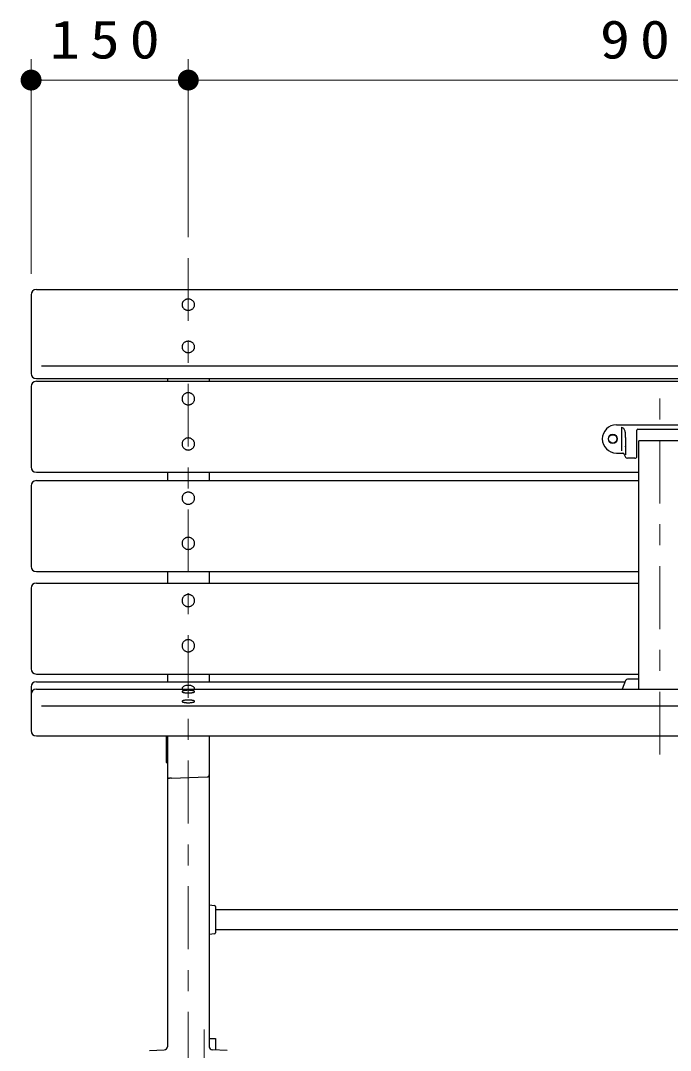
# Model space of a CAD drawing. Units: millimetres on the paper, scale 1:20. Extents: x -365 to 0, y 0 to 257.
# Drawn here: x -284.47 to -253.47, y 109.93 to 159.11 of the extents above; entities that cross this region are included whole.
import ezdxf

# ---------------------------------------------------------------- set-up
doc = ezdxf.new("R2010")
doc.units = ezdxf.units.MM
doc.linetypes.add('USER2', pattern=[6, 3, -1, 1, -1])
doc.layers.add('LY_1', color=7, linetype='Continuous', lineweight=25)
doc.styles.add('ＭＳ ゴシック', font='')
doc.styles.get('ＭＳ ゴシック').set_extended_font_data('MS Gothic')

# ---------------------------------------------------------------- blocks, each defined once
blk = doc.blocks.new('filled_dot')
at = {"color": 0, "linetype": 'Continuous', "lineweight": -2, "const_width": 1.25}
blk.add_lwpolyline([(-0.625, 0, 1), (0.625, 0, 1)], format="xyb", close=True, dxfattribs=at)

msp = doc.modelspace()

# ---------------------------------------------------------------- linework, layer by layer
at = {"layer": 'LY_1', "lineweight": 13}
for p, q in [((-283.967, 147.015), (-283.967, 157.265)), ((-276.467, 148.765), (-276.467, 157.265)), ((-283.967, 156.265), (-276.467, 156.265)), ((-276.467, 156.265), (-231.467, 156.265))]:
    msp.add_line(p, q, dxfattribs=at)
at = {"layer": 'LY_1', "linetype": 'USER2', "lineweight": 13}
for p, q in [((-276.467, 147.765), (-276.467, 90.423)), ((-253.967, 124.052), (-253.967, 141.951)), ((-275.717, 110.923), (-275.717, 105.923))]:
    msp.add_line(p, q, dxfattribs=at)
at = {"layer": 'LY_1'}
for p, q in [((-283.717, 146.265), (-224.217, 146.265)), ((-283.967, 146.015), (-283.967, 142.261)), ((-283.467, 142.626), (-224.467, 142.626)), ((-283.967, 141.632), (-283.967, 137.789)), ((-283.717, 142.011), (-224.217, 142.011)), ((-283.717, 141.882), (-224.217, 141.882)), ((-277.467, 142.011), (-277.467, 141.882)), ((-275.467, 142.011), (-275.467, 141.882)), ((-256.042, 139.804), (-252.967, 139.804)), ((-255.799, 139.692), (-255.799, 138.555)), ((-255.063, 138.304), (-255.063, 139.546)), ((-255.013, 139.596), (-252.967, 139.596)), ((-255.603, 138.779), (-255.603, 138.362)), ((-252.967, 139.034), (-254.967, 139.034)), ((-254.967, 127.177), (-254.967, 139.034)), ((-256.042, 138.454), (-255.728, 138.454)), ((-255.706, 138.441), (-255.609, 138.257)), ((-255.163, 138.204), (-255.52, 138.204)), ((-283.717, 137.539), (-254.967, 137.539)), ((-277.467, 137.539), (-277.467, 137.136)), ((-275.467, 137.539), (-275.467, 137.136)), ((-283.967, 136.886), (-283.967, 133.043)), ((-283.717, 137.136), (-254.967, 137.136)), ((-283.717, 132.793), (-254.967, 132.793)), ((-277.467, 132.793), (-277.467, 132.247)), ((-275.467, 132.793), (-275.467, 132.247)), ((-283.967, 131.997), (-283.967, 128.153)), ((-283.717, 132.247), (-254.967, 132.247)), ((-283.717, 127.903), (-254.967, 127.903)), ((-277.467, 127.903), (-277.467, 127.534)), ((-275.467, 127.903), (-275.467, 127.534)), ((-283.717, 127.534), (-255.63, 127.534)), ((-255.605, 127.599), (-255.765, 127.177)), ((-254.967, 127.664), (-255.511, 127.664)), ((-283.967, 127.284), (-283.967, 125.198)), ((-283.717, 127.177), (-224.217, 127.177)), ((-283.467, 126.387), (-224.467, 126.387)), ((-283.717, 124.948), (-224.217, 124.948)), ((-277.517, 124.948), (-277.517, 123.673)), ((-277.467, 124.948), (-277.467, 110.107)), ((-275.467, 124.948), (-275.467, 110.107)), ((-277.517, 123.673), (-277.467, 123.671)), ((-277.267, 122.923), (-275.563, 122.992)), ((-277.267, 122.923), (-277.371, 122.928)), ((-275.467, 116.88), (-275.212, 116.853)), ((-275.167, 116.803), (-275.167, 115.543)), ((-275.167, 116.651), (-232.767, 116.651)), ((-275.167, 115.696), (-232.767, 115.696)), ((-275.212, 115.494), (-275.467, 115.467)), ((-275.467, 110.498), (-275.169, 110.498)), ((-275.169, 110.498), (-275.169, 109.951)), ((-278.323, 109.929), (-277.611, 109.958)), ((-274.611, 109.929), (-275.323, 109.958))]:
    msp.add_line(p, q, dxfattribs=at)
for points in [[(-276.167, 145.539), (-276.168, 145.562), (-276.172, 145.585), (-276.178, 145.608), (-276.185, 145.63), (-276.195, 145.652), (-276.208, 145.673), (-276.222, 145.693), (-276.238, 145.711), (-276.255, 145.729), (-276.275, 145.744), (-276.295, 145.759), (-276.317, 145.771), (-276.341, 145.782), (-276.365, 145.791), (-276.39, 145.798), (-276.415, 145.803), (-276.441, 145.806), (-276.467, 145.807), (-276.494, 145.806), (-276.519, 145.803), (-276.545, 145.798), (-276.57, 145.791), (-276.594, 145.782), (-276.617, 145.771), (-276.639, 145.759), (-276.66, 145.744), (-276.68, 145.729), (-276.697, 145.711), (-276.713, 145.693), (-276.727, 145.673), (-276.739, 145.652), (-276.749, 145.63), (-276.757, 145.608), (-276.763, 145.585), (-276.766, 145.562), (-276.767, 145.539), (-276.766, 145.515), (-276.763, 145.492), (-276.757, 145.469), (-276.749, 145.447), (-276.739, 145.425), (-276.727, 145.404), (-276.713, 145.384), (-276.697, 145.366), (-276.68, 145.348), (-276.66, 145.333), (-276.639, 145.318), (-276.617, 145.306), (-276.594, 145.295), (-276.57, 145.286), (-276.545, 145.279), (-276.519, 145.274), (-276.494, 145.271), (-276.467, 145.27), (-276.441, 145.271), (-276.415, 145.274), (-276.39, 145.279), (-276.365, 145.286), (-276.341, 145.295), (-276.317, 145.306), (-276.295, 145.318), (-276.275, 145.333), (-276.255, 145.348), (-276.238, 145.366), (-276.222, 145.384), (-276.208, 145.404), (-276.195, 145.425), (-276.185, 145.447), (-276.178, 145.469), (-276.172, 145.492), (-276.168, 145.515)], [(-276.167, 143.522), (-276.168, 143.545), (-276.172, 143.569), (-276.178, 143.592), (-276.185, 143.614), (-276.195, 143.636), (-276.208, 143.656), (-276.222, 143.676), (-276.238, 143.695), (-276.255, 143.712), (-276.275, 143.728), (-276.295, 143.742), (-276.317, 143.755), (-276.341, 143.766), (-276.365, 143.775), (-276.39, 143.782), (-276.415, 143.787), (-276.441, 143.79), (-276.467, 143.791), (-276.494, 143.79), (-276.519, 143.787), (-276.545, 143.782), (-276.57, 143.775), (-276.594, 143.766), (-276.617, 143.755), (-276.639, 143.742), (-276.66, 143.728), (-276.68, 143.712), (-276.697, 143.695), (-276.713, 143.676), (-276.727, 143.656), (-276.739, 143.636), (-276.749, 143.614), (-276.757, 143.592), (-276.763, 143.569), (-276.766, 143.545), (-276.767, 143.522), (-276.766, 143.498), (-276.763, 143.475), (-276.757, 143.452), (-276.749, 143.43), (-276.739, 143.408), (-276.727, 143.387), (-276.713, 143.368), (-276.697, 143.349), (-276.68, 143.332), (-276.66, 143.316), (-276.639, 143.302), (-276.617, 143.289), (-276.594, 143.278), (-276.57, 143.269), (-276.545, 143.262), (-276.519, 143.257), (-276.494, 143.254), (-276.467, 143.253), (-276.441, 143.254), (-276.415, 143.257), (-276.39, 143.262), (-276.365, 143.269), (-276.341, 143.278), (-276.317, 143.289), (-276.295, 143.302), (-276.275, 143.316), (-276.255, 143.332), (-276.238, 143.349), (-276.222, 143.368), (-276.208, 143.387), (-276.195, 143.408), (-276.185, 143.43), (-276.178, 143.452), (-276.172, 143.475), (-276.168, 143.498)], [(-276.167, 141.045), (-276.168, 141.07), (-276.172, 141.095), (-276.178, 141.119), (-276.185, 141.143), (-276.195, 141.166), (-276.208, 141.189), (-276.222, 141.21), (-276.238, 141.23), (-276.255, 141.248), (-276.275, 141.265), (-276.295, 141.28), (-276.317, 141.294), (-276.341, 141.306), (-276.365, 141.315), (-276.39, 141.323), (-276.415, 141.328), (-276.441, 141.331), (-276.467, 141.332), (-276.494, 141.331), (-276.519, 141.328), (-276.545, 141.323), (-276.57, 141.315), (-276.594, 141.306), (-276.617, 141.294), (-276.639, 141.28), (-276.66, 141.265), (-276.68, 141.248), (-276.697, 141.23), (-276.713, 141.21), (-276.727, 141.189), (-276.739, 141.166), (-276.749, 141.143), (-276.757, 141.119), (-276.763, 141.095), (-276.766, 141.07), (-276.767, 141.045), (-276.766, 141.02), (-276.763, 140.995), (-276.757, 140.97), (-276.749, 140.946), (-276.739, 140.923), (-276.727, 140.901), (-276.713, 140.88), (-276.697, 140.86), (-276.68, 140.841), (-276.66, 140.824), (-276.639, 140.809), (-276.617, 140.796), (-276.594, 140.784), (-276.57, 140.775), (-276.545, 140.767), (-276.519, 140.762), (-276.494, 140.758), (-276.467, 140.757), (-276.441, 140.758), (-276.415, 140.762), (-276.39, 140.767), (-276.365, 140.775), (-276.341, 140.784), (-276.317, 140.796), (-276.295, 140.809), (-276.275, 140.824), (-276.255, 140.841), (-276.238, 140.86), (-276.222, 140.88), (-276.208, 140.901), (-276.195, 140.923), (-276.185, 140.946), (-276.178, 140.97), (-276.172, 140.995), (-276.168, 141.02)], [(-276.167, 138.888), (-276.168, 138.913), (-276.172, 138.938), (-276.178, 138.962), (-276.185, 138.986), (-276.195, 139.009), (-276.208, 139.031), (-276.222, 139.053), (-276.238, 139.072), (-276.255, 139.091), (-276.275, 139.108), (-276.295, 139.123), (-276.317, 139.137), (-276.341, 139.148), (-276.365, 139.158), (-276.39, 139.165), (-276.415, 139.171), (-276.441, 139.174), (-276.467, 139.175), (-276.494, 139.174), (-276.519, 139.171), (-276.545, 139.165), (-276.57, 139.158), (-276.594, 139.148), (-276.617, 139.137), (-276.639, 139.123), (-276.66, 139.108), (-276.68, 139.091), (-276.697, 139.072), (-276.713, 139.053), (-276.727, 139.031), (-276.739, 139.009), (-276.749, 138.986), (-276.757, 138.962), (-276.763, 138.938), (-276.766, 138.913), (-276.767, 138.888), (-276.766, 138.863), (-276.763, 138.838), (-276.757, 138.813), (-276.749, 138.789), (-276.739, 138.766), (-276.727, 138.744), (-276.713, 138.723), (-276.697, 138.703), (-276.68, 138.684), (-276.66, 138.667), (-276.639, 138.652), (-276.617, 138.639), (-276.594, 138.627), (-276.57, 138.617), (-276.545, 138.61), (-276.519, 138.604), (-276.494, 138.601), (-276.467, 138.6), (-276.441, 138.601), (-276.415, 138.604), (-276.39, 138.61), (-276.365, 138.617), (-276.341, 138.627), (-276.317, 138.639), (-276.295, 138.652), (-276.275, 138.667), (-276.255, 138.684), (-276.238, 138.703), (-276.222, 138.723), (-276.208, 138.744), (-276.195, 138.766), (-276.185, 138.789), (-276.178, 138.813), (-276.172, 138.838), (-276.168, 138.863)], [(-276.167, 136.299), (-276.168, 136.324), (-276.172, 136.349), (-276.178, 136.373), (-276.185, 136.397), (-276.195, 136.421), (-276.208, 136.443), (-276.222, 136.464), (-276.238, 136.484), (-276.255, 136.502), (-276.275, 136.519), (-276.295, 136.535), (-276.317, 136.548), (-276.341, 136.56), (-276.365, 136.569), (-276.39, 136.577), (-276.415, 136.582), (-276.441, 136.586), (-276.467, 136.587), (-276.494, 136.586), (-276.519, 136.582), (-276.545, 136.577), (-276.57, 136.569), (-276.594, 136.56), (-276.617, 136.548), (-276.639, 136.535), (-276.66, 136.519), (-276.68, 136.502), (-276.697, 136.484), (-276.713, 136.464), (-276.727, 136.443), (-276.739, 136.421), (-276.749, 136.397), (-276.757, 136.373), (-276.763, 136.349), (-276.766, 136.324), (-276.767, 136.299), (-276.766, 136.274), (-276.763, 136.249), (-276.757, 136.225), (-276.749, 136.201), (-276.739, 136.177), (-276.727, 136.155), (-276.713, 136.134), (-276.697, 136.114), (-276.68, 136.096), (-276.66, 136.079), (-276.639, 136.063), (-276.617, 136.05), (-276.594, 136.038), (-276.57, 136.029), (-276.545, 136.021), (-276.519, 136.016), (-276.494, 136.012), (-276.467, 136.011), (-276.441, 136.012), (-276.415, 136.016), (-276.39, 136.021), (-276.365, 136.029), (-276.341, 136.038), (-276.317, 136.05), (-276.295, 136.063), (-276.275, 136.079), (-276.255, 136.096), (-276.238, 136.114), (-276.222, 136.134), (-276.208, 136.155), (-276.195, 136.177), (-276.185, 136.201), (-276.178, 136.225), (-276.172, 136.249), (-276.168, 136.274)], [(-276.167, 134.142), (-276.168, 134.167), (-276.172, 134.192), (-276.178, 134.216), (-276.185, 134.24), (-276.195, 134.263), (-276.208, 134.286), (-276.222, 134.307), (-276.238, 134.327), (-276.255, 134.345), (-276.275, 134.362), (-276.295, 134.377), (-276.317, 134.391), (-276.341, 134.402), (-276.365, 134.412), (-276.39, 134.42), (-276.415, 134.425), (-276.441, 134.428), (-276.467, 134.429), (-276.494, 134.428), (-276.519, 134.425), (-276.545, 134.42), (-276.57, 134.412), (-276.594, 134.402), (-276.617, 134.391), (-276.639, 134.377), (-276.66, 134.362), (-276.68, 134.345), (-276.697, 134.327), (-276.713, 134.307), (-276.727, 134.286), (-276.739, 134.263), (-276.749, 134.24), (-276.757, 134.216), (-276.763, 134.192), (-276.766, 134.167), (-276.767, 134.142), (-276.766, 134.117), (-276.763, 134.092), (-276.757, 134.067), (-276.749, 134.043), (-276.739, 134.02), (-276.727, 133.998), (-276.713, 133.977), (-276.697, 133.957), (-276.68, 133.938), (-276.66, 133.921), (-276.639, 133.906), (-276.617, 133.893), (-276.594, 133.881), (-276.57, 133.871), (-276.545, 133.864), (-276.519, 133.858), (-276.494, 133.855), (-276.467, 133.854), (-276.441, 133.855), (-276.415, 133.858), (-276.39, 133.864), (-276.365, 133.871), (-276.341, 133.881), (-276.317, 133.893), (-276.295, 133.906), (-276.275, 133.921), (-276.255, 133.938), (-276.238, 133.957), (-276.222, 133.977), (-276.208, 133.998), (-276.195, 134.02), (-276.185, 134.043), (-276.178, 134.067), (-276.172, 134.092), (-276.168, 134.117)], [(-276.167, 131.409), (-276.168, 131.434), (-276.172, 131.459), (-276.178, 131.484), (-276.185, 131.508), (-276.195, 131.531), (-276.208, 131.553), (-276.222, 131.574), (-276.238, 131.594), (-276.255, 131.613), (-276.275, 131.63), (-276.295, 131.645), (-276.317, 131.658), (-276.341, 131.67), (-276.365, 131.68), (-276.39, 131.687), (-276.415, 131.693), (-276.441, 131.696), (-276.467, 131.697), (-276.494, 131.696), (-276.519, 131.693), (-276.545, 131.687), (-276.57, 131.68), (-276.594, 131.67), (-276.617, 131.658), (-276.639, 131.645), (-276.66, 131.63), (-276.68, 131.613), (-276.697, 131.594), (-276.713, 131.574), (-276.727, 131.553), (-276.739, 131.531), (-276.749, 131.508), (-276.757, 131.484), (-276.763, 131.459), (-276.766, 131.434), (-276.767, 131.409), (-276.766, 131.384), (-276.763, 131.359), (-276.757, 131.335), (-276.749, 131.311), (-276.739, 131.288), (-276.727, 131.265), (-276.713, 131.244), (-276.697, 131.224), (-276.68, 131.206), (-276.66, 131.189), (-276.639, 131.174), (-276.617, 131.16), (-276.594, 131.149), (-276.57, 131.139), (-276.545, 131.131), (-276.519, 131.126), (-276.494, 131.123), (-276.467, 131.122), (-276.441, 131.123), (-276.415, 131.126), (-276.39, 131.131), (-276.365, 131.139), (-276.341, 131.149), (-276.317, 131.16), (-276.295, 131.174), (-276.275, 131.189), (-276.255, 131.206), (-276.238, 131.224), (-276.222, 131.244), (-276.208, 131.265), (-276.195, 131.288), (-276.185, 131.311), (-276.178, 131.335), (-276.172, 131.359), (-276.168, 131.384)], [(-276.167, 129.252), (-276.168, 129.277), (-276.172, 129.302), (-276.178, 129.327), (-276.185, 129.35), (-276.195, 129.374), (-276.208, 129.396), (-276.222, 129.417), (-276.238, 129.437), (-276.255, 129.455), (-276.275, 129.472), (-276.295, 129.488), (-276.317, 129.501), (-276.341, 129.513), (-276.365, 129.522), (-276.39, 129.53), (-276.415, 129.535), (-276.441, 129.539), (-276.467, 129.54), (-276.494, 129.539), (-276.519, 129.535), (-276.545, 129.53), (-276.57, 129.522), (-276.594, 129.513), (-276.617, 129.501), (-276.639, 129.488), (-276.66, 129.472), (-276.68, 129.455), (-276.697, 129.437), (-276.713, 129.417), (-276.727, 129.396), (-276.739, 129.374), (-276.749, 129.35), (-276.757, 129.327), (-276.763, 129.302), (-276.766, 129.277), (-276.767, 129.252), (-276.766, 129.227), (-276.763, 129.202), (-276.757, 129.178), (-276.749, 129.154), (-276.739, 129.131), (-276.727, 129.108), (-276.713, 129.087), (-276.697, 129.067), (-276.68, 129.049), (-276.66, 129.032), (-276.639, 129.016), (-276.617, 129.003), (-276.594, 128.991), (-276.57, 128.982), (-276.545, 128.974), (-276.519, 128.969), (-276.494, 128.966), (-276.467, 128.964), (-276.441, 128.966), (-276.415, 128.969), (-276.39, 128.974), (-276.365, 128.982), (-276.341, 128.991), (-276.317, 129.003), (-276.295, 129.016), (-276.275, 129.032), (-276.255, 129.049), (-276.238, 129.067), (-276.222, 129.087), (-276.208, 129.108), (-276.195, 129.131), (-276.185, 129.154), (-276.178, 129.178), (-276.172, 129.202), (-276.168, 129.227)], [(-276.167, 127.063), (-276.168, 127.068), (-276.172, 127.073), (-276.178, 127.079), (-276.185, 127.084), (-276.195, 127.089), (-276.208, 127.094), (-276.222, 127.098), (-276.238, 127.103), (-276.255, 127.107), (-276.275, 127.11), (-276.295, 127.114), (-276.317, 127.117), (-276.341, 127.119), (-276.365, 127.121), (-276.39, 127.123), (-276.415, 127.124), (-276.441, 127.125), (-276.467, 127.125), (-276.494, 127.125), (-276.519, 127.124), (-276.545, 127.123), (-276.57, 127.121), (-276.594, 127.119), (-276.617, 127.117), (-276.639, 127.114), (-276.66, 127.11), (-276.68, 127.107), (-276.697, 127.103), (-276.713, 127.098), (-276.727, 127.094), (-276.739, 127.089), (-276.749, 127.084), (-276.757, 127.079), (-276.763, 127.073), (-276.766, 127.068), (-276.767, 127.063), (-276.766, 127.057), (-276.763, 127.052), (-276.757, 127.046), (-276.749, 127.041), (-276.739, 127.036), (-276.727, 127.031), (-276.713, 127.027), (-276.697, 127.022), (-276.68, 127.018), (-276.66, 127.015), (-276.639, 127.011), (-276.617, 127.009), (-276.594, 127.006), (-276.57, 127.004), (-276.545, 127.002), (-276.519, 127.001), (-276.494, 127), (-276.467, 127), (-276.441, 127), (-276.415, 127.001), (-276.39, 127.002), (-276.365, 127.004), (-276.341, 127.006), (-276.317, 127.009), (-276.295, 127.011), (-276.275, 127.015), (-276.255, 127.018), (-276.238, 127.022), (-276.222, 127.027), (-276.208, 127.031), (-276.195, 127.036), (-276.185, 127.041), (-276.178, 127.046), (-276.172, 127.052), (-276.168, 127.057)], [(-276.167, 126.595), (-276.168, 126.6), (-276.172, 126.606), (-276.178, 126.611), (-276.185, 126.616), (-276.195, 126.621), (-276.208, 126.626), (-276.222, 126.631), (-276.238, 126.635), (-276.255, 126.639), (-276.275, 126.643), (-276.295, 126.646), (-276.317, 126.649), (-276.341, 126.651), (-276.365, 126.653), (-276.39, 126.655), (-276.415, 126.656), (-276.441, 126.657), (-276.467, 126.657), (-276.494, 126.657), (-276.519, 126.656), (-276.545, 126.655), (-276.57, 126.653), (-276.594, 126.651), (-276.617, 126.649), (-276.639, 126.646), (-276.66, 126.643), (-276.68, 126.639), (-276.697, 126.635), (-276.713, 126.631), (-276.727, 126.626), (-276.739, 126.621), (-276.749, 126.616), (-276.757, 126.611), (-276.763, 126.606), (-276.766, 126.6), (-276.767, 126.595), (-276.766, 126.589), (-276.763, 126.584), (-276.757, 126.579), (-276.749, 126.573), (-276.739, 126.568), (-276.727, 126.564), (-276.713, 126.559), (-276.697, 126.555), (-276.68, 126.551), (-276.66, 126.547), (-276.639, 126.544), (-276.617, 126.541), (-276.594, 126.538), (-276.57, 126.536), (-276.545, 126.534), (-276.519, 126.533), (-276.494, 126.533), (-276.467, 126.532), (-276.441, 126.533), (-276.415, 126.533), (-276.39, 126.534), (-276.365, 126.536), (-276.341, 126.538), (-276.317, 126.541), (-276.295, 126.544), (-276.275, 126.547), (-276.255, 126.551), (-276.238, 126.555), (-276.222, 126.559), (-276.208, 126.564), (-276.195, 126.568), (-276.185, 126.573), (-276.178, 126.579), (-276.172, 126.584), (-276.168, 126.589)]]:
    msp.add_lwpolyline(points, close=True, dxfattribs=at)
msp.add_lwpolyline([(-276.174, 127.177), (-276.168, 127.198), (-276.168, 127.219), (-276.174, 127.24), (-276.185, 127.26), (-276.201, 127.279), (-276.223, 127.297), (-276.249, 127.313), (-276.279, 127.327), (-276.313, 127.339), (-276.349, 127.349), (-276.388, 127.356), (-276.428, 127.36), (-276.469, 127.361), (-276.51, 127.36), (-276.55, 127.356), (-276.588, 127.348), (-276.625, 127.339), (-276.658, 127.326), (-276.688, 127.312), (-276.714, 127.296), (-276.735, 127.278), (-276.751, 127.259), (-276.762, 127.238), (-276.767, 127.218), (-276.767, 127.197), (-276.761, 127.177)], dxfattribs=at)
at = {"layer": 'LY_1', "lineweight": 13}
msp.add_circle((-256.217, 139.129), 0.225, dxfattribs=at)
at = {"layer": 'LY_1'}
msp.add_circle((-256.217, 139.129), 0.2, dxfattribs=at)
for centre, radius, start, end in [((-283.717, 146.015), 0.25, 90, 180), ((-283.717, 142.261), 0.25, 180, 270), ((-283.717, 141.632), 0.25, 90, 180), ((-256.042, 139.129), 0.675, 90, 270), ((-255.013, 139.546), 0.05, 90, 180), ((-255.728, 138.429), 0.025, 27.8675, 90), ((-255.52, 138.304), 0.1, 207.8675, 270), ((-255.163, 138.304), 0.1, 270, 0), ((-283.717, 137.789), 0.25, 180, 270), ((-283.717, 136.886), 0.25, 90, 180), ((-283.717, 133.043), 0.25, 180, 270), ((-283.717, 131.997), 0.25, 90, 180), ((-283.717, 128.153), 0.25, 180, 270), ((-283.717, 127.284), 0.25, 90, 180), ((-255.511, 127.564), 0.1, 90, 159.2031), ((-283.717, 126.927), 0.25, 90, 180), ((-283.717, 125.198), 0.25, 180, 270), ((-277.367, 123.027), 0.1, 179.9999, 267.7093), ((-275.567, 123.091), 0.1, 272.2905, 360), ((-275.217, 116.803), 0.05, 0, 83.991), ((-275.217, 115.543), 0.05, 276.009, 0), ((-277.617, 110.107), 0.15, 272.29, 0), ((-275.317, 110.107), 0.15, 180, 267.71)]:
    msp.add_arc(centre, radius, start, end, dxfattribs=at)
msp.add_open_spline([(-255.799, 139.692), (-255.777, 139.682), (-255.756, 139.672), (-255.736, 139.658), (-255.717, 139.644), (-255.698, 139.628), (-255.684, 139.609), (-255.67, 139.59), (-255.659, 139.568), (-255.651, 139.546), (-255.643, 139.524), (-255.64, 139.499), (-255.636, 139.476), (-255.632, 139.452), (-255.63, 139.428), (-255.628, 139.404), (-255.626, 139.38), (-255.625, 139.357), (-255.623, 139.333), (-255.622, 139.309), (-255.621, 139.285), (-255.619, 139.261), (-255.618, 139.237), (-255.617, 139.213), (-255.616, 139.189), (-255.615, 139.165), (-255.614, 139.141), (-255.613, 139.118), (-255.612, 139.094), (-255.612, 139.07), (-255.611, 139.046), (-255.61, 139.022), (-255.609, 138.998), (-255.609, 138.974), (-255.608, 138.95), (-255.608, 138.926), (-255.607, 138.902), (-255.607, 138.878), (-255.606, 138.854), (-255.606, 138.83), (-255.605, 138.806), (-255.604, 138.767), (-255.604, 138.759), (-255.604, 138.75), (-255.603, 138.765), (-255.603, 138.779)], degree=3, knots=[0, 0, 0, 0, 1, 1, 1, 2, 2, 2, 3, 3, 3, 4, 4, 4, 5, 5, 5, 6, 6, 6, 7, 7, 7, 8, 8, 8, 9, 9, 9, 10, 10, 10, 11, 11, 11, 12, 12, 12, 13, 13, 13, 14, 14, 14, 15, 15, 15, 15], dxfattribs=at)

# ---------------------------------------------------------------- block references
at = {"layer": 'LY_1', "lineweight": 13, "xscale": 0.4, "yscale": 0.4}
for p in [(-283.967, 156.265), (-276.467, 156.265)]:
    msp.add_blockref('filled_dot', p, dxfattribs=at)
at = {"layer": 'LY_1', "lineweight": 13, "xscale": 0.4, "yscale": 0.4, "rotation": 180}
msp.add_blockref('filled_dot', (-276.467, 156.265), dxfattribs=at)

# ---------------------------------------------------------------- texts
at = {"layer": 'LY_1', "char_height": 1.833, "attachment_point": 8, "style": 'ＭＳ ゴシック'}
for s, insert in [('\\T1.33;\\W1.15;150', (-280.217, 157.265)), ('\\T1.33;\\W1.15;900', (-253.967, 157.265))]:
    msp.add_mtext(s, dxfattribs=dict(at, insert=insert))

doc.saveas('drawing.dxf')
